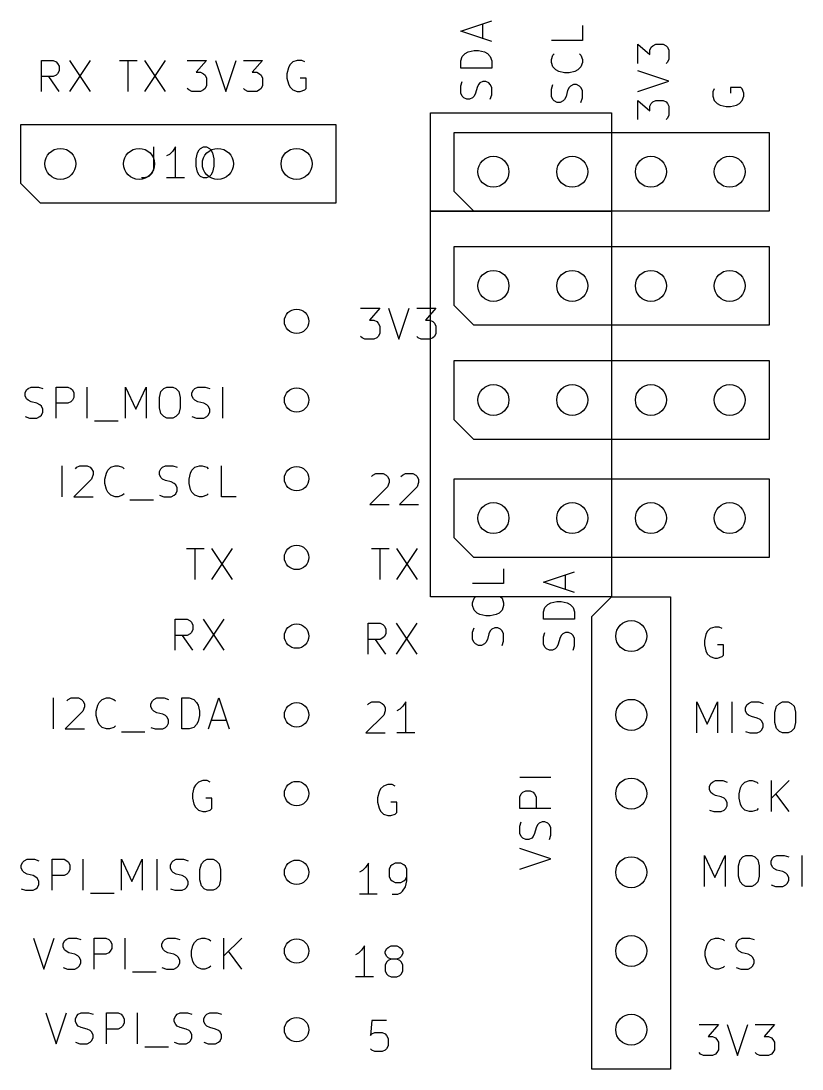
# Model space of a CAD drawing. Extents: x 1.8 to 54.4, y -60.4 to -0.5.
# Drawn here: x 29.21 to 54.4, y -34.29 to -0.47 of the extents above; entities that cross this region are included whole.
import ezdxf

# ---------------------------------------------------------------- set-up
doc = ezdxf.new("R2010")
doc.units = 0
doc.layers.add('BLACK', color=7, linetype='CONTINUOUS')
doc.layers.add('GRAY3', color=9, linetype='CONTINUOUS')

msp = doc.modelspace()

# ---------------------------------------------------------------- linework, layer by layer
at = {"layer": 'BLACK'}
for centre, radius in [((30.48, -5.08), 0.5), ((33.02, -5.08), 0.5), ((35.56, -5.08), 0.5), ((38.1, -5.08), 0.5), ((44.45, -5.334), 0.5), ((46.99, -5.334), 0.5), ((49.53, -5.334), 0.5), ((52.07, -5.334), 0.5), ((44.45, -9.017), 0.5), ((46.99, -9.017), 0.5), ((49.53, -9.017), 0.5), ((52.07, -9.017), 0.5), ((38.1, -10.16), 0.3937), ((38.1, -12.7), 0.3937), ((44.45, -12.7), 0.5), ((46.99, -12.7), 0.5), ((49.53, -12.7), 0.5), ((52.07, -12.7), 0.5), ((38.1, -15.24), 0.3937), ((44.45, -16.51), 0.5), ((46.99, -16.51), 0.5), ((49.53, -16.51), 0.5), ((52.07, -16.51), 0.5), ((38.1, -17.78), 0.3937), ((38.1, -20.32), 0.3937), ((48.895, -20.32), 0.5), ((38.1, -22.86), 0.3937), ((48.895, -22.86), 0.5), ((38.1, -25.4), 0.3937), ((48.895, -25.4), 0.5), ((38.1, -27.94), 0.3937), ((48.895, -27.94), 0.5), ((38.1, -30.48), 0.3937), ((48.895, -30.48), 0.5), ((38.1, -33.02), 0.3937), ((48.895, -33.02), 0.5)]:
    msp.add_circle(centre, radius, dxfattribs=at)
at = {"layer": 'GRAY3', "linetype": 'CONTINUOUS'}
for p, q in [((43.396819, -0.801809), (44.396819, -0.468476)), ((44.111104, -1.039904), (44.111104, -0.563714)), ((47.317819, -0.619285), (47.317819, -1.095475)), ((44.396819, -1.135142), (43.396819, -0.801809)), ((47.317819, -1.095475), (46.317819, -1.095475)), ((49.111819, -1.84157), (49.111819, -1.222523)), ((49.111819, -1.222523), (49.492771, -1.555856)), ((49.492771, -1.412999), (49.54039, -1.317761)), ((49.54039, -1.317761), (49.588009, -1.270142)), ((49.588009, -1.270142), (49.683247, -1.222523)), ((49.683247, -1.222523), (49.921342, -1.222523)), ((49.921342, -1.222523), (50.01658, -1.270142)), ((50.01658, -1.270142), (50.0642, -1.317761)), ((50.0642, -1.317761), (50.111819, -1.412999)), ((43.396819, -1.75419), (43.444438, -1.611333)), ((43.444438, -1.611333), (43.539676, -1.516095)), ((43.539676, -1.516095), (43.634914, -1.468476)), ((43.634914, -1.468476), (43.82539, -1.420857)), ((43.82539, -1.420857), (43.968247, -1.420857)), ((43.968247, -1.420857), (44.158723, -1.468476)), ((44.158723, -1.468476), (44.253961, -1.516095)), ((44.253961, -1.516095), (44.3492, -1.611333)), ((44.3492, -1.611333), (44.396819, -1.75419)), ((46.317819, -1.714523), (46.365438, -1.571666)), ((46.365438, -1.571666), (46.413057, -1.524047)), ((47.22258, -1.524047), (47.2702, -1.571666)), ((47.2702, -1.571666), (47.317819, -1.714523)), ((49.492771, -1.555856), (49.492771, -1.412999)), ((50.111819, -1.412999), (50.111819, -1.698713)), ((29.868905, -2.740819), (29.868905, -1.740819)), ((29.868905, -1.740819), (30.249857, -1.740819)), ((30.249857, -1.740819), (30.345095, -1.788438)), ((30.345095, -1.788438), (30.392714, -1.836057)), ((30.392714, -1.836057), (30.440333, -1.931295)), ((30.440333, -1.931295), (30.440333, -2.074152)), ((30.773667, -1.740819), (31.440333, -2.740819)), ((31.440333, -1.740819), (30.773667, -2.740819)), ((32.385095, -1.740819), (32.956523, -1.740819)), ((32.670809, -2.740819), (32.670809, -1.740819)), ((33.194619, -1.740819), (33.861285, -2.740819)), ((33.861285, -1.740819), (33.194619, -2.740819)), ((34.575905, -1.740819), (35.194952, -1.740819)), ((35.194952, -1.740819), (34.861619, -2.121771)), ((35.480667, -1.740819), (35.814, -2.740819)), ((35.814, -2.740819), (36.147333, -1.740819)), ((36.385429, -1.740819), (37.004476, -1.740819)), ((37.004476, -1.740819), (36.671143, -2.121771)), ((37.838095, -1.978914), (37.790476, -2.16939)), ((37.885714, -1.883676), (37.838095, -1.978914)), ((37.980952, -1.788438), (37.885714, -1.883676)), ((38.123809, -1.740819), (37.980952, -1.788438)), ((38.266666, -1.740819), (38.123809, -1.740819)), ((38.361904, -1.788438), (38.266666, -1.740819)), ((43.396819, -1.992285), (43.396819, -1.75419)), ((44.396819, -1.992285), (43.396819, -1.992285)), ((44.396819, -1.75419), (44.396819, -1.992285)), ((46.317819, -1.809761), (46.317819, -1.714523)), ((46.365438, -1.952618), (46.317819, -1.809761)), ((46.460676, -2.047856), (46.365438, -1.952618)), ((47.2702, -1.952618), (47.174961, -2.047856)), ((47.317819, -1.809761), (47.2702, -1.952618)), ((47.317819, -1.714523), (47.317819, -1.809761)), ((50.0642, -1.793951), (50.01658, -1.84157)), ((50.111819, -1.698713), (50.0642, -1.793951)), ((30.249857, -2.264628), (29.868905, -2.264628)), ((30.440333, -2.740819), (30.107, -2.264628)), ((30.345095, -2.217009), (30.249857, -2.264628)), ((30.392714, -2.16939), (30.345095, -2.217009)), ((30.440333, -2.074152), (30.392714, -2.16939)), ((34.861619, -2.121771), (35.004476, -2.121771)), ((35.004476, -2.121771), (35.099714, -2.16939)), ((35.099714, -2.16939), (35.147333, -2.217009)), ((35.147333, -2.217009), (35.194952, -2.312247)), ((35.194952, -2.312247), (35.194952, -2.550342)), ((36.671143, -2.121771), (36.814, -2.121771)), ((36.814, -2.121771), (36.909238, -2.16939)), ((36.909238, -2.16939), (36.956857, -2.217009)), ((36.956857, -2.217009), (37.004476, -2.312247)), ((37.004476, -2.312247), (37.004476, -2.550342)), ((37.790476, -2.16939), (37.790476, -2.312247)), ((37.790476, -2.312247), (37.838095, -2.502723)), ((38.409523, -2.312247), (38.219047, -2.312247)), ((38.409523, -2.64558), (38.409523, -2.312247)), ((46.555914, -2.095475), (46.460676, -2.047856)), ((46.74639, -2.143094), (46.555914, -2.095475)), ((46.889247, -2.143094), (46.74639, -2.143094)), ((47.079723, -2.095475), (46.889247, -2.143094)), ((47.174961, -2.047856), (47.079723, -2.095475)), ((50.111819, -2.412999), (49.111819, -2.079666)), ((34.623524, -2.6932), (34.575905, -2.64558)), ((34.718762, -2.740819), (34.623524, -2.6932)), ((35.099714, -2.6932), (35.004476, -2.740819)), ((35.147333, -2.64558), (35.099714, -2.6932)), ((35.194952, -2.550342), (35.147333, -2.64558)), ((36.433048, -2.6932), (36.385429, -2.64558)), ((36.528286, -2.740819), (36.433048, -2.6932)), ((36.909238, -2.6932), (36.814, -2.740819)), ((36.956857, -2.64558), (36.909238, -2.6932)), ((37.004476, -2.550342), (36.956857, -2.64558)), ((37.838095, -2.502723), (37.885714, -2.597961)), ((37.885714, -2.597961), (37.980952, -2.6932)), ((37.980952, -2.6932), (38.123809, -2.740819)), ((38.219047, -2.740819), (38.361904, -2.6932)), ((38.361904, -2.6932), (38.409523, -2.64558)), ((43.396819, -2.563714), (43.444438, -2.420857)), ((43.396819, -2.801809), (43.396819, -2.563714)), ((43.920628, -2.611333), (43.873009, -2.801809)), ((43.968247, -2.516095), (43.920628, -2.611333)), ((44.015866, -2.468476), (43.968247, -2.516095)), ((44.111104, -2.420857), (44.015866, -2.468476)), ((44.206342, -2.420857), (44.111104, -2.420857)), ((44.30158, -2.468476), (44.206342, -2.420857)), ((44.3492, -2.516095), (44.30158, -2.468476)), ((44.396819, -2.611333), (44.3492, -2.516095)), ((44.396819, -2.849428), (44.396819, -2.611333)), ((46.317819, -2.666904), (46.365438, -2.524047)), ((46.317819, -2.904999), (46.317819, -2.666904)), ((46.889247, -2.619285), (46.841628, -2.714523)), ((46.936866, -2.571666), (46.889247, -2.619285)), ((47.032104, -2.524047), (46.936866, -2.571666)), ((47.127342, -2.524047), (47.032104, -2.524047)), ((47.22258, -2.571666), (47.127342, -2.524047)), ((47.2702, -2.619285), (47.22258, -2.571666)), ((47.317819, -2.714523), (47.2702, -2.619285)), ((49.111819, -2.746332), (50.111819, -2.412999)), ((51.572438, -2.659095), (51.524819, -2.754333)), ((52.42958, -2.611476), (52.096247, -2.611476)), ((52.096247, -2.611476), (52.096247, -2.801952)), ((52.4772, -2.659095), (52.42958, -2.611476)), ((52.524819, -2.801952), (52.4772, -2.659095)), ((35.004476, -2.740819), (34.718762, -2.740819)), ((36.814, -2.740819), (36.528286, -2.740819)), ((38.123809, -2.740819), (38.219047, -2.740819)), ((43.444438, -2.897047), (43.396819, -2.801809)), ((43.492057, -2.944666), (43.444438, -2.897047)), ((43.587295, -2.992285), (43.492057, -2.944666)), ((43.682533, -2.992285), (43.587295, -2.992285)), ((43.777771, -2.944666), (43.682533, -2.992285)), ((43.82539, -2.897047), (43.777771, -2.944666)), ((43.873009, -2.801809), (43.82539, -2.897047)), ((44.3492, -2.992285), (44.396819, -2.849428)), ((46.365438, -3.000237), (46.317819, -2.904999)), ((46.413057, -3.047856), (46.365438, -3.000237)), ((46.74639, -3.000237), (46.698771, -3.047856)), ((46.794009, -2.904999), (46.74639, -3.000237)), ((46.841628, -2.714523), (46.794009, -2.904999)), ((47.2702, -3.095475), (47.317819, -2.952618)), ((47.317819, -2.952618), (47.317819, -2.714523)), ((49.111819, -3.651094), (49.111819, -3.032047)), ((49.111819, -3.032047), (49.492771, -3.36538)), ((49.588009, -3.079666), (49.683247, -3.032047)), ((49.683247, -3.032047), (49.921342, -3.032047)), ((49.921342, -3.032047), (50.01658, -3.079666)), ((51.524819, -2.754333), (51.524819, -2.89719)), ((51.524819, -2.89719), (51.572438, -3.040047)), ((51.572438, -3.040047), (51.667676, -3.135285)), ((52.381961, -3.135285), (52.4772, -3.040047)), ((52.4772, -3.040047), (52.524819, -2.89719)), ((52.524819, -2.89719), (52.524819, -2.801952)), ((46.508295, -3.095475), (46.413057, -3.047856)), ((46.603533, -3.095475), (46.508295, -3.095475)), ((46.698771, -3.047856), (46.603533, -3.095475)), ((49.492771, -3.222523), (49.54039, -3.127285)), ((49.492771, -3.36538), (49.492771, -3.222523)), ((49.54039, -3.127285), (49.588009, -3.079666)), ((50.01658, -3.079666), (50.0642, -3.127285)), ((50.0642, -3.127285), (50.111819, -3.222523)), ((50.111819, -3.222523), (50.111819, -3.508237)), ((51.667676, -3.135285), (51.762914, -3.182904)), ((51.762914, -3.182904), (51.95339, -3.230523)), ((51.95339, -3.230523), (52.096247, -3.230523)), ((52.096247, -3.230523), (52.286723, -3.182904)), ((52.286723, -3.182904), (52.381961, -3.135285)), ((42.418, -3.429), (48.26, -3.429)), ((42.418, -6.604), (42.418, -3.429)), ((48.26, -3.429), (48.26, -6.604)), ((50.0642, -3.603475), (50.01658, -3.651094)), ((50.111819, -3.508237), (50.0642, -3.603475)), ((29.21, -3.81), (39.37, -3.81)), ((29.21, -5.715), (29.21, -3.81)), ((39.37, -3.81), (39.37, -6.35)), ((43.18, -4.064), (53.34, -4.064)), ((43.18, -5.969), (43.18, -4.064)), ((53.34, -4.064), (53.34, -6.604)), ((33.480476, -4.534819), (33.480476, -5.249104)), ((34.099524, -4.677676), (34.004286, -4.772914)), ((34.194762, -4.534819), (34.099524, -4.677676)), ((34.194762, -5.534819), (34.194762, -4.534819)), ((34.861429, -4.915771), (34.909048, -4.725295)), ((34.909048, -4.725295), (34.956667, -4.630057)), ((34.956667, -4.630057), (35.004286, -4.582438)), ((35.004286, -4.582438), (35.099524, -4.534819)), ((35.099524, -4.534819), (35.194762, -4.534819)), ((35.194762, -4.534819), (35.29, -4.582438)), ((35.29, -4.582438), (35.337619, -4.630057)), ((35.337619, -4.630057), (35.385238, -4.725295)), ((35.385238, -4.725295), (35.432857, -4.915771)), ((34.004286, -4.772914), (33.909048, -4.820533)), ((34.861429, -5.153866), (34.861429, -4.915771)), ((35.432857, -4.915771), (35.432857, -5.153866)), ((33.432857, -5.391961), (33.337619, -5.4872)), ((33.480476, -5.249104), (33.432857, -5.391961)), ((34.909048, -5.344342), (34.861429, -5.153866)), ((34.956667, -5.43958), (34.909048, -5.344342)), ((35.385238, -5.344342), (35.337619, -5.43958)), ((35.432857, -5.153866), (35.385238, -5.344342)), ((29.845, -6.35), (29.21, -5.715)), ((33.194762, -5.534819), (33.099524, -5.534819)), ((33.337619, -5.4872), (33.194762, -5.534819)), ((34.480476, -5.534819), (33.909048, -5.534819)), ((35.004286, -5.4872), (34.956667, -5.43958)), ((35.099524, -5.534819), (35.004286, -5.4872)), ((35.194762, -5.534819), (35.099524, -5.534819)), ((35.29, -5.4872), (35.194762, -5.534819)), ((35.337619, -5.43958), (35.29, -5.4872)), ((43.815, -6.604), (43.18, -5.969)), ((39.37, -6.35), (29.845, -6.35)), ((42.418, -6.604), (48.26, -6.604)), ((42.418, -19.05), (42.418, -6.604)), ((48.26, -6.604), (42.418, -6.604)), ((53.34, -6.604), (43.815, -6.604)), ((48.26, -6.604), (48.26, -19.05)), ((43.18, -7.747), (53.34, -7.747)), ((43.18, -9.652), (43.18, -7.747)), ((53.34, -7.747), (53.34, -10.287)), ((40.163905, -9.741819), (40.782952, -9.741819)), ((40.782952, -9.741819), (40.449619, -10.122771)), ((41.068667, -9.741819), (41.402, -10.741819)), ((41.402, -10.741819), (41.735333, -9.741819)), ((41.973429, -9.741819), (42.592476, -9.741819)), ((42.592476, -9.741819), (42.259143, -10.122771)), ((43.815, -10.287), (43.18, -9.652)), ((40.449619, -10.122771), (40.592476, -10.122771)), ((40.592476, -10.122771), (40.687714, -10.17039)), ((42.259143, -10.122771), (42.402, -10.122771)), ((42.402, -10.122771), (42.497238, -10.17039)), ((40.687714, -10.17039), (40.735333, -10.218009)), ((40.735333, -10.218009), (40.782952, -10.313247)), ((40.782952, -10.313247), (40.782952, -10.551342)), ((42.497238, -10.17039), (42.544857, -10.218009)), ((42.544857, -10.218009), (42.592476, -10.313247)), ((42.592476, -10.313247), (42.592476, -10.551342)), ((53.34, -10.287), (43.815, -10.287)), ((40.211524, -10.6942), (40.163905, -10.64658)), ((40.306762, -10.741819), (40.211524, -10.6942)), ((40.592476, -10.741819), (40.306762, -10.741819)), ((40.687714, -10.6942), (40.592476, -10.741819)), ((40.735333, -10.64658), (40.687714, -10.6942)), ((40.782952, -10.551342), (40.735333, -10.64658)), ((42.021048, -10.6942), (41.973429, -10.64658)), ((42.116286, -10.741819), (42.021048, -10.6942)), ((42.402, -10.741819), (42.116286, -10.741819)), ((42.497238, -10.6942), (42.402, -10.741819)), ((42.544857, -10.64658), (42.497238, -10.6942)), ((42.592476, -10.551342), (42.544857, -10.64658)), ((43.18, -11.43), (53.34, -11.43)), ((43.18, -13.335), (43.18, -11.43)), ((53.34, -11.43), (53.34, -13.97)), ((29.345286, -12.472295), (29.392905, -12.377057)), ((29.345286, -12.567533), (29.345286, -12.472295)), ((29.392905, -12.377057), (29.440524, -12.329438)), ((29.440524, -12.329438), (29.535762, -12.281819)), ((29.535762, -12.281819), (29.773857, -12.281819)), ((29.773857, -12.281819), (29.916714, -12.329438)), ((30.345286, -13.281819), (30.345286, -12.281819)), ((30.345286, -12.281819), (30.726238, -12.281819)), ((30.726238, -12.281819), (30.821476, -12.329438)), ((30.821476, -12.329438), (30.869095, -12.377057)), ((30.869095, -12.377057), (30.916714, -12.472295)), ((30.916714, -12.472295), (30.916714, -12.615152)), ((31.345286, -13.281819), (31.345286, -12.281819)), ((32.583381, -13.281819), (32.583381, -12.281819)), ((32.583381, -12.281819), (32.916714, -12.996104)), ((32.916714, -12.996104), (33.250047, -12.281819)), ((33.250047, -12.281819), (33.250047, -13.281819)), ((33.678619, -12.615152), (33.726238, -12.424676)), ((33.726238, -12.424676), (33.821476, -12.329438)), ((33.821476, -12.329438), (33.916714, -12.281819)), ((33.916714, -12.281819), (34.10719, -12.281819)), ((34.10719, -12.281819), (34.202428, -12.329438)), ((34.202428, -12.329438), (34.297666, -12.424676)), ((34.297666, -12.424676), (34.345285, -12.615152)), ((34.726238, -12.472295), (34.773857, -12.377057)), ((34.726238, -12.567533), (34.726238, -12.472295)), ((34.773857, -12.377057), (34.821476, -12.329438)), ((34.821476, -12.329438), (34.916714, -12.281819)), ((34.916714, -12.281819), (35.154809, -12.281819)), ((35.154809, -12.281819), (35.297666, -12.329438)), ((35.726238, -13.281819), (35.726238, -12.281819)), ((29.392905, -12.662771), (29.345286, -12.567533)), ((29.440524, -12.71039), (29.392905, -12.662771)), ((29.535762, -12.758009), (29.440524, -12.71039)), ((29.726238, -12.805628), (29.535762, -12.758009)), ((29.821476, -12.853247), (29.726238, -12.805628)), ((30.726238, -12.805628), (30.345286, -12.805628)), ((30.821476, -12.758009), (30.726238, -12.805628)), ((30.869095, -12.71039), (30.821476, -12.758009)), ((30.916714, -12.615152), (30.869095, -12.71039)), ((33.678619, -12.948485), (33.678619, -12.615152)), ((34.345285, -12.615152), (34.345285, -12.948485)), ((34.773857, -12.662771), (34.726238, -12.567533)), ((34.821476, -12.71039), (34.773857, -12.662771)), ((34.916714, -12.758009), (34.821476, -12.71039)), ((35.10719, -12.805628), (34.916714, -12.758009)), ((35.202428, -12.853247), (35.10719, -12.805628)), ((29.869095, -12.900866), (29.821476, -12.853247)), ((29.821476, -13.2342), (29.869095, -13.18658)), ((29.916714, -12.996104), (29.869095, -12.900866)), ((29.869095, -13.18658), (29.916714, -13.091342)), ((29.916714, -13.091342), (29.916714, -12.996104)), ((33.726238, -13.138961), (33.678619, -12.948485)), ((33.821476, -13.2342), (33.726238, -13.138961)), ((34.297666, -13.138961), (34.202428, -13.2342)), ((34.345285, -12.948485), (34.297666, -13.138961)), ((35.250047, -12.900866), (35.202428, -12.853247)), ((35.202428, -13.2342), (35.250047, -13.18658)), ((35.297666, -12.996104), (35.250047, -12.900866)), ((35.250047, -13.18658), (35.297666, -13.091342)), ((35.297666, -13.091342), (35.297666, -12.996104)), ((29.345286, -13.2342), (29.488143, -13.281819)), ((29.488143, -13.281819), (29.726238, -13.281819)), ((29.726238, -13.281819), (29.821476, -13.2342)), ((31.583381, -13.377057), (32.345285, -13.377057)), ((33.916714, -13.281819), (33.821476, -13.2342)), ((34.10719, -13.281819), (33.916714, -13.281819)), ((34.202428, -13.2342), (34.10719, -13.281819)), ((34.726238, -13.2342), (34.869095, -13.281819)), ((34.869095, -13.281819), (35.10719, -13.281819)), ((35.10719, -13.281819), (35.202428, -13.2342)), ((43.815, -13.97), (43.18, -13.335)), ((53.34, -13.97), (43.815, -13.97)), ((30.535905, -15.821819), (30.535905, -14.821819)), ((30.964476, -14.917057), (31.012095, -14.869438)), ((31.012095, -14.869438), (31.107333, -14.821819)), ((31.107333, -14.821819), (31.345428, -14.821819)), ((31.345428, -14.821819), (31.440666, -14.869438)), ((31.440666, -14.869438), (31.488285, -14.917057)), ((32.012095, -14.964676), (32.107333, -14.869438)), ((32.107333, -14.869438), (32.25019, -14.821819)), ((32.25019, -14.821819), (32.345428, -14.821819)), ((32.345428, -14.821819), (32.488285, -14.869438)), ((32.488285, -14.869438), (32.535904, -14.917057)), ((33.726381, -14.917057), (33.774, -14.869438)), ((33.774, -14.869438), (33.869238, -14.821819)), ((33.869238, -14.821819), (34.107333, -14.821819)), ((34.107333, -14.821819), (34.25019, -14.869438)), ((34.726381, -14.964676), (34.821619, -14.869438)), ((34.821619, -14.869438), (34.964476, -14.821819)), ((34.964476, -14.821819), (35.059714, -14.821819)), ((35.059714, -14.821819), (35.202571, -14.869438)), ((35.202571, -14.869438), (35.25019, -14.917057)), ((35.678762, -15.821819), (35.678762, -14.821819)), ((31.488285, -14.917057), (31.535904, -15.012295)), ((31.535904, -15.107533), (31.488285, -15.25039)), ((31.535904, -15.012295), (31.535904, -15.107533)), ((31.916857, -15.25039), (31.964476, -15.059914)), ((31.964476, -15.059914), (32.012095, -14.964676)), ((33.678762, -15.012295), (33.726381, -14.917057)), ((33.678762, -15.107533), (33.678762, -15.012295)), ((33.726381, -15.202771), (33.678762, -15.107533)), ((33.774, -15.25039), (33.726381, -15.202771)), ((34.631143, -15.25039), (34.678762, -15.059914)), ((34.678762, -15.059914), (34.726381, -14.964676)), ((40.513095, -15.171057), (40.560714, -15.123438)), ((40.560714, -15.123438), (40.655952, -15.075819)), ((40.655952, -15.075819), (40.894047, -15.075819)), ((40.894047, -15.075819), (40.989285, -15.123438)), ((40.989285, -15.123438), (41.036904, -15.171057)), ((41.036904, -15.171057), (41.084523, -15.266295)), ((41.465476, -15.171057), (41.513095, -15.123438)), ((41.513095, -15.123438), (41.608333, -15.075819)), ((41.608333, -15.075819), (41.846428, -15.075819)), ((41.846428, -15.075819), (41.941666, -15.123438)), ((41.941666, -15.123438), (41.989285, -15.171057)), ((41.989285, -15.171057), (42.036904, -15.266295)), ((31.488285, -15.25039), (30.916857, -15.821819)), ((31.916857, -15.393247), (31.916857, -15.25039)), ((31.964476, -15.583723), (31.916857, -15.393247)), ((33.869238, -15.298009), (33.774, -15.25039)), ((34.059714, -15.345628), (33.869238, -15.298009)), ((34.154952, -15.393247), (34.059714, -15.345628)), ((34.202571, -15.440866), (34.154952, -15.393247)), ((34.25019, -15.536104), (34.202571, -15.440866)), ((34.25019, -15.631342), (34.25019, -15.536104)), ((34.631143, -15.393247), (34.631143, -15.25039)), ((34.678762, -15.583723), (34.631143, -15.393247)), ((41.036904, -15.50439), (40.465476, -16.075819)), ((41.084523, -15.361533), (41.036904, -15.50439)), ((41.084523, -15.266295), (41.084523, -15.361533)), ((41.989285, -15.50439), (41.417857, -16.075819)), ((42.036904, -15.361533), (41.989285, -15.50439)), ((42.036904, -15.266295), (42.036904, -15.361533)), ((43.18, -15.24), (53.34, -15.24)), ((43.18, -17.145), (43.18, -15.24)), ((53.34, -15.24), (53.34, -17.78)), ((30.916857, -15.821819), (31.535904, -15.821819)), ((32.012095, -15.678961), (31.964476, -15.583723)), ((32.107333, -15.7742), (32.012095, -15.678961)), ((32.25019, -15.821819), (32.107333, -15.7742)), ((32.345428, -15.821819), (32.25019, -15.821819)), ((32.488285, -15.7742), (32.345428, -15.821819)), ((32.535904, -15.72658), (32.488285, -15.7742)), ((33.678762, -15.7742), (33.821619, -15.821819)), ((33.821619, -15.821819), (34.059714, -15.821819)), ((34.059714, -15.821819), (34.154952, -15.7742)), ((34.154952, -15.7742), (34.202571, -15.72658)), ((34.202571, -15.72658), (34.25019, -15.631342)), ((34.726381, -15.678961), (34.678762, -15.583723)), ((34.821619, -15.7742), (34.726381, -15.678961)), ((34.964476, -15.821819), (34.821619, -15.7742)), ((35.059714, -15.821819), (34.964476, -15.821819)), ((35.202571, -15.7742), (35.059714, -15.821819)), ((35.25019, -15.72658), (35.202571, -15.7742)), ((36.154952, -15.821819), (35.678762, -15.821819)), ((32.726381, -15.917057), (33.488285, -15.917057)), ((40.465476, -16.075819), (41.084523, -16.075819)), ((41.417857, -16.075819), (42.036904, -16.075819)), ((43.815, -17.78), (43.18, -17.145)), ((34.544095, -17.488819), (35.115523, -17.488819)), ((34.829809, -18.488819), (34.829809, -17.488819)), ((35.353619, -17.488819), (36.020285, -18.488819)), ((36.020285, -17.488819), (35.353619, -18.488819)), ((40.513095, -17.488819), (41.084523, -17.488819)), ((40.798809, -18.488819), (40.798809, -17.488819)), ((41.322619, -17.488819), (41.989285, -18.488819)), ((41.989285, -17.488819), (41.322619, -18.488819)), ((53.34, -17.78), (43.815, -17.78)), ((44.777819, -18.145285), (44.777819, -18.621475)), ((46.063819, -18.581809), (47.063819, -18.248476)), ((47.063819, -18.915142), (46.063819, -18.581809)), ((46.778104, -18.819904), (46.778104, -18.343714)), ((44.777819, -18.621475), (43.777819, -18.621475)), ((48.26, -19.05), (42.418, -19.05)), ((43.777819, -19.240523), (43.825438, -19.097666)), ((43.777819, -19.335761), (43.777819, -19.240523)), ((43.825438, -19.097666), (43.873057, -19.050047)), ((44.68258, -19.050047), (44.7302, -19.097666)), ((44.7302, -19.097666), (44.777819, -19.240523)), ((44.777819, -19.240523), (44.777819, -19.335761)), ((46.206676, -19.296095), (46.301914, -19.248476)), ((46.301914, -19.248476), (46.49239, -19.200857)), ((46.49239, -19.200857), (46.635247, -19.200857)), ((46.635247, -19.200857), (46.825723, -19.248476)), ((46.825723, -19.248476), (46.920961, -19.296095)), ((47.625, -19.685), (48.26, -19.05)), ((48.26, -19.05), (50.165, -19.05)), ((50.165, -19.05), (50.165, -34.29)), ((43.825438, -19.478618), (43.777819, -19.335761)), ((43.920676, -19.573856), (43.825438, -19.478618)), ((44.015914, -19.621475), (43.920676, -19.573856)), ((44.634961, -19.573856), (44.539723, -19.621475)), ((44.7302, -19.478618), (44.634961, -19.573856)), ((44.777819, -19.335761), (44.7302, -19.478618)), ((46.063819, -19.53419), (46.111438, -19.391333)), ((46.063819, -19.772285), (46.063819, -19.53419)), ((46.111438, -19.391333), (46.206676, -19.296095)), ((46.920961, -19.296095), (47.0162, -19.391333)), ((47.0162, -19.391333), (47.063819, -19.53419)), ((47.063819, -19.53419), (47.063819, -19.772285)), ((34.186905, -20.774819), (34.186905, -19.774819)), ((34.186905, -19.774819), (34.567857, -19.774819)), ((34.567857, -19.774819), (34.663095, -19.822438)), ((34.663095, -19.822438), (34.710714, -19.870057)), ((34.710714, -19.870057), (34.758333, -19.965295)), ((35.091667, -19.774819), (35.758333, -20.774819)), ((35.758333, -19.774819), (35.091667, -20.774819)), ((40.409905, -20.901819), (40.409905, -19.901819)), ((40.409905, -19.901819), (40.790857, -19.901819)), ((40.790857, -19.901819), (40.886095, -19.949438)), ((40.886095, -19.949438), (40.933714, -19.997057)), ((41.314667, -19.901819), (41.981333, -20.901819)), ((41.981333, -19.901819), (41.314667, -20.901819)), ((44.20639, -19.669094), (44.015914, -19.621475)), ((44.349247, -19.669094), (44.20639, -19.669094)), ((44.539723, -19.621475), (44.349247, -19.669094)), ((47.063819, -19.772285), (46.063819, -19.772285)), ((47.625, -34.29), (47.625, -19.685)), ((34.663095, -20.251009), (34.567857, -20.298628)), ((34.710714, -20.20339), (34.663095, -20.251009)), ((34.758333, -20.108152), (34.710714, -20.20339)), ((34.758333, -19.965295), (34.758333, -20.108152)), ((40.933714, -19.997057), (40.981333, -20.092295)), ((40.981333, -20.235152), (40.933714, -20.33039)), ((40.981333, -20.092295), (40.981333, -20.235152)), ((43.777819, -20.192904), (43.825438, -20.050047)), ((43.777819, -20.430999), (43.777819, -20.192904)), ((44.301628, -20.240523), (44.254009, -20.430999)), ((44.349247, -20.145285), (44.301628, -20.240523)), ((44.396866, -20.097666), (44.349247, -20.145285)), ((44.492104, -20.050047), (44.396866, -20.097666)), ((44.587342, -20.050047), (44.492104, -20.050047)), ((44.68258, -20.097666), (44.587342, -20.050047)), ((44.7302, -20.145285), (44.68258, -20.097666)), ((44.777819, -20.240523), (44.7302, -20.145285)), ((44.777819, -20.478618), (44.777819, -20.240523)), ((46.063819, -20.343714), (46.111438, -20.200857)), ((46.682866, -20.248476), (46.635247, -20.296095)), ((46.778104, -20.200857), (46.682866, -20.248476)), ((46.873342, -20.200857), (46.778104, -20.200857)), ((46.96858, -20.248476), (46.873342, -20.200857)), ((47.0162, -20.296095), (46.96858, -20.248476)), ((51.300095, -20.266914), (51.252476, -20.45739)), ((51.347714, -20.171676), (51.300095, -20.266914)), ((51.442952, -20.076438), (51.347714, -20.171676)), ((51.585809, -20.028819), (51.442952, -20.076438)), ((51.728666, -20.028819), (51.585809, -20.028819)), ((51.823904, -20.076438), (51.728666, -20.028819)), ((34.567857, -20.298628), (34.186905, -20.298628)), ((34.758333, -20.774819), (34.425, -20.298628)), ((40.790857, -20.425628), (40.409905, -20.425628)), ((40.981333, -20.901819), (40.648, -20.425628)), ((40.886095, -20.378009), (40.790857, -20.425628)), ((40.933714, -20.33039), (40.886095, -20.378009)), ((43.825438, -20.526237), (43.777819, -20.430999)), ((43.873057, -20.573856), (43.825438, -20.526237)), ((43.968295, -20.621475), (43.873057, -20.573856)), ((44.063533, -20.621475), (43.968295, -20.621475)), ((44.158771, -20.573856), (44.063533, -20.621475)), ((44.20639, -20.526237), (44.158771, -20.573856)), ((44.254009, -20.430999), (44.20639, -20.526237)), ((44.7302, -20.621475), (44.777819, -20.478618)), ((46.063819, -20.581809), (46.063819, -20.343714)), ((46.111438, -20.677047), (46.063819, -20.581809)), ((46.540009, -20.581809), (46.49239, -20.677047)), ((46.587628, -20.391333), (46.540009, -20.581809)), ((46.635247, -20.296095), (46.587628, -20.391333)), ((47.063819, -20.391333), (47.0162, -20.296095)), ((47.0162, -20.772285), (47.063819, -20.629428)), ((47.063819, -20.629428), (47.063819, -20.391333)), ((51.252476, -20.45739), (51.252476, -20.600247)), ((51.252476, -20.600247), (51.300095, -20.790723)), ((51.871523, -20.600247), (51.681047, -20.600247)), ((51.871523, -20.93358), (51.871523, -20.600247)), ((46.159057, -20.724666), (46.111438, -20.677047)), ((46.254295, -20.772285), (46.159057, -20.724666)), ((46.349533, -20.772285), (46.254295, -20.772285)), ((46.444771, -20.724666), (46.349533, -20.772285)), ((46.49239, -20.677047), (46.444771, -20.724666)), ((51.300095, -20.790723), (51.347714, -20.885961)), ((51.347714, -20.885961), (51.442952, -20.9812)), ((51.823904, -20.9812), (51.871523, -20.93358)), ((51.442952, -20.9812), (51.585809, -21.028819)), ((51.585809, -21.028819), (51.681047, -21.028819)), ((51.681047, -21.028819), (51.823904, -20.9812)), ((30.258095, -23.314819), (30.258095, -22.314819)), ((30.734285, -22.362438), (30.829523, -22.314819)), ((30.829523, -22.314819), (31.067618, -22.314819)), ((31.067618, -22.314819), (31.162856, -22.362438)), ((31.829523, -22.362438), (31.97238, -22.314819)), ((31.97238, -22.314819), (32.067618, -22.314819)), ((32.067618, -22.314819), (32.210475, -22.362438)), ((33.49619, -22.362438), (33.591428, -22.314819)), ((33.591428, -22.314819), (33.829523, -22.314819)), ((33.829523, -22.314819), (33.97238, -22.362438)), ((34.400952, -23.314819), (34.400952, -22.314819)), ((34.400952, -22.314819), (34.639047, -22.314819)), ((34.639047, -22.314819), (34.781904, -22.362438)), ((35.258095, -23.314819), (35.591428, -22.314819)), ((35.591428, -22.314819), (35.924761, -23.314819)), ((30.686666, -22.410057), (30.734285, -22.362438)), ((31.162856, -22.362438), (31.210475, -22.410057)), ((31.210475, -22.410057), (31.258094, -22.505295)), ((31.258094, -22.600533), (31.210475, -22.74339)), ((31.258094, -22.505295), (31.258094, -22.600533)), ((31.639047, -22.74339), (31.686666, -22.552914)), ((31.686666, -22.552914), (31.734285, -22.457676)), ((31.734285, -22.457676), (31.829523, -22.362438)), ((32.210475, -22.362438), (32.258094, -22.410057)), ((33.400952, -22.505295), (33.448571, -22.410057)), ((33.400952, -22.600533), (33.400952, -22.505295)), ((33.448571, -22.695771), (33.400952, -22.600533)), ((33.448571, -22.410057), (33.49619, -22.362438)), ((34.781904, -22.362438), (34.877142, -22.457676)), ((34.877142, -22.457676), (34.924761, -22.552914)), ((34.924761, -22.552914), (34.97238, -22.74339)), ((40.386095, -22.537057), (40.433714, -22.489438)), ((40.433714, -22.489438), (40.528952, -22.441819)), ((40.528952, -22.441819), (40.767047, -22.441819)), ((40.767047, -22.441819), (40.862285, -22.489438)), ((40.862285, -22.489438), (40.909904, -22.537057)), ((40.909904, -22.537057), (40.957523, -22.632295)), ((40.957523, -22.632295), (40.957523, -22.727533)), ((41.528952, -22.584676), (41.433714, -22.679914)), ((41.62419, -22.441819), (41.528952, -22.584676)), ((41.62419, -23.441819), (41.62419, -22.441819)), ((51.006572, -23.441819), (51.006572, -22.441819)), ((51.006572, -22.441819), (51.339905, -23.156104)), ((51.339905, -23.156104), (51.673238, -22.441819)), ((51.673238, -22.441819), (51.673238, -23.441819)), ((52.149429, -23.441819), (52.149429, -22.441819)), ((52.578, -22.632295), (52.625619, -22.537057)), ((52.578, -22.727533), (52.578, -22.632295)), ((52.625619, -22.537057), (52.673238, -22.489438)), ((52.673238, -22.489438), (52.768476, -22.441819)), ((52.768476, -22.441819), (53.006571, -22.441819)), ((53.006571, -22.441819), (53.149428, -22.489438)), ((53.530381, -22.775152), (53.578, -22.584676)), ((53.578, -22.584676), (53.673238, -22.489438)), ((53.673238, -22.489438), (53.768476, -22.441819)), ((53.768476, -22.441819), (53.958952, -22.441819)), ((53.958952, -22.441819), (54.05419, -22.489438)), ((54.05419, -22.489438), (54.149428, -22.584676)), ((54.149428, -22.584676), (54.197047, -22.775152)), ((31.210475, -22.74339), (30.639047, -23.314819)), ((31.639047, -22.886247), (31.639047, -22.74339)), ((31.686666, -23.076723), (31.639047, -22.886247)), ((33.49619, -22.74339), (33.448571, -22.695771)), ((33.591428, -22.791009), (33.49619, -22.74339)), ((33.781904, -22.838628), (33.591428, -22.791009)), ((33.877142, -22.886247), (33.781904, -22.838628)), ((33.924761, -22.933866), (33.877142, -22.886247)), ((33.97238, -23.029104), (33.924761, -22.933866)), ((34.97238, -22.886247), (34.924761, -23.076723)), ((34.97238, -22.74339), (34.97238, -22.886247)), ((40.909904, -22.87039), (40.338476, -23.441819)), ((40.957523, -22.727533), (40.909904, -22.87039)), ((41.433714, -22.679914), (41.338476, -22.727533)), ((52.625619, -22.822771), (52.578, -22.727533)), ((52.673238, -22.87039), (52.625619, -22.822771)), ((52.768476, -22.918009), (52.673238, -22.87039)), ((52.958952, -22.965628), (52.768476, -22.918009)), ((53.05419, -23.013247), (52.958952, -22.965628)), ((53.530381, -23.108485), (53.530381, -22.775152)), ((54.197047, -22.775152), (54.197047, -23.108485)), ((30.639047, -23.314819), (31.258094, -23.314819)), ((31.734285, -23.171961), (31.686666, -23.076723)), ((31.829523, -23.2672), (31.734285, -23.171961)), ((31.97238, -23.314819), (31.829523, -23.2672)), ((32.067618, -23.314819), (31.97238, -23.314819)), ((32.210475, -23.2672), (32.067618, -23.314819)), ((32.258094, -23.21958), (32.210475, -23.2672)), ((33.400952, -23.2672), (33.543809, -23.314819)), ((33.543809, -23.314819), (33.781904, -23.314819)), ((33.781904, -23.314819), (33.877142, -23.2672)), ((33.877142, -23.2672), (33.924761, -23.21958)), ((33.924761, -23.21958), (33.97238, -23.124342)), ((33.97238, -23.124342), (33.97238, -23.029104)), ((34.639047, -23.314819), (34.400952, -23.314819)), ((34.781904, -23.2672), (34.639047, -23.314819)), ((34.877142, -23.171961), (34.781904, -23.2672)), ((34.924761, -23.076723), (34.877142, -23.171961)), ((35.353333, -23.029104), (35.829523, -23.029104)), ((53.101809, -23.060866), (53.05419, -23.013247)), ((53.149428, -23.156104), (53.101809, -23.060866)), ((53.101809, -23.34658), (53.149428, -23.251342)), ((53.149428, -23.251342), (53.149428, -23.156104)), ((53.578, -23.298961), (53.530381, -23.108485)), ((53.673238, -23.3942), (53.578, -23.298961)), ((54.149428, -23.298961), (54.05419, -23.3942)), ((54.197047, -23.108485), (54.149428, -23.298961)), ((32.448571, -23.410057), (33.210475, -23.410057)), ((40.338476, -23.441819), (40.957523, -23.441819)), ((41.909904, -23.441819), (41.338476, -23.441819)), ((52.578, -23.3942), (52.720857, -23.441819)), ((52.720857, -23.441819), (52.958952, -23.441819)), ((52.958952, -23.441819), (53.05419, -23.3942)), ((53.05419, -23.3942), (53.101809, -23.34658)), ((53.768476, -23.441819), (53.673238, -23.3942)), ((53.958952, -23.441819), (53.768476, -23.441819)), ((54.05419, -23.3942), (53.958952, -23.441819)), ((35.075809, -24.981819), (34.932952, -25.029438)), ((35.218666, -24.981819), (35.075809, -24.981819)), ((35.313904, -25.029438), (35.218666, -24.981819)), ((46.301819, -24.884237), (45.301819, -24.884237)), ((51.514524, -25.029438), (51.609762, -24.981819)), ((51.609762, -24.981819), (51.847857, -24.981819)), ((51.847857, -24.981819), (51.990714, -25.029438)), ((52.562143, -25.029438), (52.705, -24.981819)), ((52.705, -24.981819), (52.800238, -24.981819)), ((52.800238, -24.981819), (52.943095, -25.029438)), ((53.419286, -25.981819), (53.419286, -24.981819)), ((53.990714, -24.981819), (53.419286, -25.553247)), ((34.790095, -25.219914), (34.742476, -25.41039)), ((34.837714, -25.124676), (34.790095, -25.219914)), ((34.932952, -25.029438), (34.837714, -25.124676)), ((40.759095, -25.346914), (40.711476, -25.53739)), ((40.806714, -25.251676), (40.759095, -25.346914)), ((40.901952, -25.156438), (40.806714, -25.251676)), ((41.044809, -25.108819), (40.901952, -25.156438)), ((41.187666, -25.108819), (41.044809, -25.108819)), ((41.282904, -25.156438), (41.187666, -25.108819)), ((45.349438, -25.408047), (45.397057, -25.360428)), ((45.397057, -25.360428), (45.492295, -25.312809)), ((45.492295, -25.312809), (45.635152, -25.312809)), ((45.635152, -25.312809), (45.73039, -25.360428)), ((45.73039, -25.360428), (45.778009, -25.408047)), ((51.419286, -25.172295), (51.466905, -25.077057)), ((51.419286, -25.267533), (51.419286, -25.172295)), ((51.466905, -25.362771), (51.419286, -25.267533)), ((51.466905, -25.077057), (51.514524, -25.029438)), ((51.514524, -25.41039), (51.466905, -25.362771)), ((52.371667, -25.41039), (52.419286, -25.219914)), ((52.419286, -25.219914), (52.466905, -25.124676)), ((52.466905, -25.124676), (52.562143, -25.029438)), ((52.943095, -25.029438), (52.990714, -25.077057)), ((34.742476, -25.41039), (34.742476, -25.553247)), ((34.742476, -25.553247), (34.790095, -25.743723)), ((35.361523, -25.553247), (35.171047, -25.553247)), ((35.361523, -25.88658), (35.361523, -25.553247)), ((40.711476, -25.53739), (40.711476, -25.680247)), ((40.711476, -25.680247), (40.759095, -25.870723)), ((41.330523, -25.680247), (41.140047, -25.680247)), ((41.330523, -26.01358), (41.330523, -25.680247)), ((45.301819, -25.503285), (45.349438, -25.408047)), ((45.301819, -25.884237), (45.301819, -25.503285)), ((45.778009, -25.408047), (45.825628, -25.503285)), ((45.825628, -25.503285), (45.825628, -25.884237)), ((51.609762, -25.458009), (51.514524, -25.41039)), ((51.800238, -25.505628), (51.609762, -25.458009)), ((51.895476, -25.553247), (51.800238, -25.505628)), ((51.943095, -25.600866), (51.895476, -25.553247)), ((51.990714, -25.696104), (51.943095, -25.600866)), ((51.990714, -25.791342), (51.990714, -25.696104)), ((52.371667, -25.553247), (52.371667, -25.41039)), ((52.419286, -25.743723), (52.371667, -25.553247)), ((53.990714, -25.981819), (53.562143, -25.41039)), ((34.790095, -25.743723), (34.837714, -25.838961)), ((34.837714, -25.838961), (34.932952, -25.9342)), ((34.932952, -25.9342), (35.075809, -25.981819)), ((35.075809, -25.981819), (35.171047, -25.981819)), ((35.171047, -25.981819), (35.313904, -25.9342)), ((35.313904, -25.9342), (35.361523, -25.88658)), ((40.759095, -25.870723), (40.806714, -25.965961)), ((40.806714, -25.965961), (40.901952, -26.0612)), ((41.282904, -26.0612), (41.330523, -26.01358)), ((46.301819, -25.884237), (45.301819, -25.884237)), ((51.419286, -25.9342), (51.562143, -25.981819)), ((51.562143, -25.981819), (51.800238, -25.981819)), ((51.800238, -25.981819), (51.895476, -25.9342)), ((51.895476, -25.9342), (51.943095, -25.88658)), ((51.943095, -25.88658), (51.990714, -25.791342)), ((52.466905, -25.838961), (52.419286, -25.743723)), ((52.562143, -25.9342), (52.466905, -25.838961)), ((52.705, -25.981819), (52.562143, -25.9342)), ((52.800238, -25.981819), (52.705, -25.981819)), ((52.943095, -25.9342), (52.800238, -25.981819)), ((52.990714, -25.88658), (52.943095, -25.9342)), ((40.901952, -26.0612), (41.044809, -26.108819)), ((41.044809, -26.108819), (41.140047, -26.108819)), ((41.140047, -26.108819), (41.282904, -26.0612)), ((45.301819, -26.455666), (45.349438, -26.312809)), ((45.920866, -26.360428), (45.873247, -26.408047)), ((46.016104, -26.312809), (45.920866, -26.360428)), ((46.111342, -26.312809), (46.016104, -26.312809)), ((46.20658, -26.360428), (46.111342, -26.312809)), ((46.2542, -26.408047), (46.20658, -26.360428)), ((45.301819, -26.693761), (45.301819, -26.455666)), ((45.349438, -26.788999), (45.301819, -26.693761)), ((45.778009, -26.693761), (45.73039, -26.788999)), ((45.825628, -26.503285), (45.778009, -26.693761)), ((45.873247, -26.408047), (45.825628, -26.503285)), ((46.301819, -26.503285), (46.2542, -26.408047)), ((46.301819, -26.74138), (46.301819, -26.503285)), ((45.397057, -26.836618), (45.349438, -26.788999)), ((45.492295, -26.884237), (45.397057, -26.836618)), ((45.587533, -26.884237), (45.492295, -26.884237)), ((45.682771, -26.836618), (45.587533, -26.884237)), ((45.73039, -26.788999), (45.682771, -26.836618)), ((46.2542, -26.884237), (46.301819, -26.74138)), ((46.301819, -27.503285), (45.301819, -27.169952)), ((51.260572, -28.394819), (51.260572, -27.394819)), ((51.260572, -27.394819), (51.593905, -28.109104)), ((51.593905, -28.109104), (51.927238, -27.394819)), ((51.927238, -27.394819), (51.927238, -28.394819)), ((52.498667, -27.442438), (52.593905, -27.394819)), ((52.593905, -27.394819), (52.784381, -27.394819)), ((52.784381, -27.394819), (52.879619, -27.442438)), ((53.498667, -27.442438), (53.593905, -27.394819)), ((53.593905, -27.394819), (53.832, -27.394819)), ((53.832, -27.394819), (53.974857, -27.442438)), ((54.403429, -28.394819), (54.403429, -27.394819)), ((29.218286, -27.712295), (29.265905, -27.617057)), ((29.218286, -27.807533), (29.218286, -27.712295)), ((29.265905, -27.617057), (29.313524, -27.569438)), ((29.313524, -27.569438), (29.408762, -27.521819)), ((29.408762, -27.521819), (29.646857, -27.521819)), ((29.646857, -27.521819), (29.789714, -27.569438)), ((30.218286, -28.521819), (30.218286, -27.521819)), ((30.218286, -27.521819), (30.599238, -27.521819)), ((30.599238, -27.521819), (30.694476, -27.569438)), ((30.694476, -27.569438), (30.742095, -27.617057)), ((30.742095, -27.617057), (30.789714, -27.712295)), ((30.789714, -27.712295), (30.789714, -27.855152)), ((31.218286, -28.521819), (31.218286, -27.521819)), ((32.456381, -28.521819), (32.456381, -27.521819)), ((32.456381, -27.521819), (32.789714, -28.236104)), ((32.789714, -28.236104), (33.123047, -27.521819)), ((33.123047, -27.521819), (33.123047, -28.521819)), ((33.599238, -28.521819), (33.599238, -27.521819)), ((34.027809, -27.712295), (34.075428, -27.617057)), ((34.027809, -27.807533), (34.027809, -27.712295)), ((34.075428, -27.617057), (34.123047, -27.569438)), ((34.123047, -27.569438), (34.218285, -27.521819)), ((34.218285, -27.521819), (34.45638, -27.521819)), ((34.45638, -27.521819), (34.599237, -27.569438)), ((34.98019, -27.855152), (35.027809, -27.664676)), ((35.027809, -27.664676), (35.123047, -27.569438)), ((35.123047, -27.569438), (35.218285, -27.521819)), ((35.218285, -27.521819), (35.408761, -27.521819)), ((35.408761, -27.521819), (35.503999, -27.569438)), ((35.503999, -27.569438), (35.599237, -27.664676)), ((35.599237, -27.664676), (35.646856, -27.855152)), ((40.417809, -27.648819), (40.322571, -27.791676)), ((40.417809, -28.648819), (40.417809, -27.648819)), ((41.179714, -27.696438), (41.132095, -27.744057)), ((41.274952, -27.648819), (41.179714, -27.696438)), ((41.465428, -27.648819), (41.274952, -27.648819)), ((41.560666, -27.696438), (41.465428, -27.648819)), ((41.608285, -27.744057), (41.560666, -27.696438)), ((45.301819, -27.836618), (46.301819, -27.503285)), ((52.35581, -27.728152), (52.403429, -27.537676)), ((52.35581, -28.061485), (52.35581, -27.728152)), ((52.403429, -27.537676), (52.498667, -27.442438)), ((52.879619, -27.442438), (52.974857, -27.537676)), ((52.974857, -27.537676), (53.022476, -27.728152)), ((53.022476, -27.728152), (53.022476, -28.061485)), ((53.403429, -27.585295), (53.451048, -27.490057)), ((53.403429, -27.680533), (53.403429, -27.585295)), ((53.451048, -27.775771), (53.403429, -27.680533)), ((53.451048, -27.490057), (53.498667, -27.442438)), ((29.265905, -27.902771), (29.218286, -27.807533)), ((29.313524, -27.95039), (29.265905, -27.902771)), ((29.408762, -27.998009), (29.313524, -27.95039)), ((29.599238, -28.045628), (29.408762, -27.998009)), ((29.694476, -28.093247), (29.599238, -28.045628)), ((30.599238, -28.045628), (30.218286, -28.045628)), ((30.694476, -27.998009), (30.599238, -28.045628)), ((30.742095, -27.95039), (30.694476, -27.998009)), ((30.789714, -27.855152), (30.742095, -27.95039)), ((34.075428, -27.902771), (34.027809, -27.807533)), ((34.123047, -27.95039), (34.075428, -27.902771)), ((34.218285, -27.998009), (34.123047, -27.95039)), ((34.408761, -28.045628), (34.218285, -27.998009)), ((34.503999, -28.093247), (34.408761, -28.045628)), ((34.98019, -28.188485), (34.98019, -27.855152)), ((35.646856, -27.855152), (35.646856, -28.188485)), ((40.227333, -27.886914), (40.132095, -27.934533)), ((40.322571, -27.791676), (40.227333, -27.886914)), ((41.132095, -27.744057), (41.084476, -27.839295)), ((41.084476, -27.839295), (41.084476, -28.07739)), ((41.655904, -27.839295), (41.608285, -27.744057)), ((41.655904, -28.220247), (41.655904, -27.839295)), ((52.403429, -28.251961), (52.35581, -28.061485)), ((53.022476, -28.061485), (52.974857, -28.251961)), ((53.498667, -27.82339), (53.451048, -27.775771)), ((53.593905, -27.871009), (53.498667, -27.82339)), ((53.784381, -27.918628), (53.593905, -27.871009)), ((53.879619, -27.966247), (53.784381, -27.918628)), ((53.927238, -28.013866), (53.879619, -27.966247)), ((53.974857, -28.109104), (53.927238, -28.013866)), ((29.742095, -28.140866), (29.694476, -28.093247)), ((29.789714, -28.236104), (29.742095, -28.140866)), ((29.742095, -28.42658), (29.789714, -28.331342)), ((29.789714, -28.331342), (29.789714, -28.236104)), ((34.551618, -28.140866), (34.503999, -28.093247)), ((34.599237, -28.236104), (34.551618, -28.140866)), ((34.551618, -28.42658), (34.599237, -28.331342)), ((34.599237, -28.331342), (34.599237, -28.236104)), ((35.027809, -28.378961), (34.98019, -28.188485)), ((35.123047, -28.4742), (35.027809, -28.378961)), ((35.599237, -28.378961), (35.503999, -28.4742)), ((35.646856, -28.188485), (35.599237, -28.378961)), ((41.084476, -28.07739), (41.132095, -28.172628)), ((41.132095, -28.172628), (41.179714, -28.220247)), ((41.179714, -28.220247), (41.274952, -28.267866)), ((41.274952, -28.267866), (41.465428, -28.267866)), ((41.465428, -28.267866), (41.560666, -28.220247)), ((41.560666, -28.220247), (41.608285, -28.172628)), ((41.608285, -28.172628), (41.655904, -28.07739)), ((41.608285, -28.410723), (41.655904, -28.220247)), ((52.498667, -28.3472), (52.403429, -28.251961)), ((52.593905, -28.394819), (52.498667, -28.3472)), ((52.784381, -28.394819), (52.593905, -28.394819)), ((52.879619, -28.3472), (52.784381, -28.394819)), ((52.974857, -28.251961), (52.879619, -28.3472)), ((53.403429, -28.3472), (53.546286, -28.394819)), ((53.546286, -28.394819), (53.784381, -28.394819)), ((53.784381, -28.394819), (53.879619, -28.3472)), ((53.879619, -28.3472), (53.927238, -28.29958)), ((53.927238, -28.29958), (53.974857, -28.204342)), ((53.974857, -28.204342), (53.974857, -28.109104)), ((29.218286, -28.4742), (29.361143, -28.521819)), ((29.361143, -28.521819), (29.599238, -28.521819)), ((29.599238, -28.521819), (29.694476, -28.4742)), ((29.694476, -28.4742), (29.742095, -28.42658)), ((31.456381, -28.617057), (32.218285, -28.617057)), ((34.027809, -28.4742), (34.170666, -28.521819)), ((34.170666, -28.521819), (34.408761, -28.521819)), ((34.408761, -28.521819), (34.503999, -28.4742)), ((34.503999, -28.4742), (34.551618, -28.42658)), ((35.218285, -28.521819), (35.123047, -28.4742)), ((35.408761, -28.521819), (35.218285, -28.521819)), ((35.503999, -28.4742), (35.408761, -28.521819)), ((40.703523, -28.648819), (40.132095, -28.648819)), ((41.179714, -28.648819), (41.37019, -28.648819)), ((41.37019, -28.648819), (41.465428, -28.6012)), ((41.465428, -28.6012), (41.513047, -28.55358)), ((41.513047, -28.55358), (41.608285, -28.410723)), ((29.615238, -30.061819), (29.948571, -31.061819)), ((29.948571, -31.061819), (30.281904, -30.061819)), ((30.662857, -30.109438), (30.758095, -30.061819)), ((30.758095, -30.061819), (30.99619, -30.061819)), ((30.99619, -30.061819), (31.139047, -30.109438)), ((31.567619, -31.061819), (31.567619, -30.061819)), ((31.567619, -30.061819), (31.948571, -30.061819)), ((31.948571, -30.061819), (32.043809, -30.109438)), ((32.567619, -31.061819), (32.567619, -30.061819)), ((33.853333, -30.109438), (33.948571, -30.061819)), ((33.948571, -30.061819), (34.186666, -30.061819)), ((34.186666, -30.061819), (34.329523, -30.109438)), ((34.900952, -30.109438), (35.043809, -30.061819)), ((35.043809, -30.061819), (35.139047, -30.061819)), ((35.139047, -30.061819), (35.281904, -30.109438)), ((35.758095, -31.061819), (35.758095, -30.061819)), ((36.329523, -30.061819), (35.758095, -30.633247)), ((51.474762, -30.109438), (51.617619, -30.061819)), ((51.617619, -30.061819), (51.712857, -30.061819)), ((51.712857, -30.061819), (51.855714, -30.109438)), ((52.379524, -30.109438), (52.474762, -30.061819)), ((52.474762, -30.061819), (52.712857, -30.061819)), ((52.712857, -30.061819), (52.855714, -30.109438)), ((30.567619, -30.252295), (30.615238, -30.157057)), ((30.567619, -30.347533), (30.567619, -30.252295)), ((30.615238, -30.442771), (30.567619, -30.347533)), ((30.615238, -30.157057), (30.662857, -30.109438)), ((32.043809, -30.109438), (32.091428, -30.157057)), ((32.091428, -30.157057), (32.139047, -30.252295)), ((32.139047, -30.395152), (32.091428, -30.49039)), ((32.139047, -30.252295), (32.139047, -30.395152)), ((33.758095, -30.252295), (33.805714, -30.157057)), ((33.758095, -30.347533), (33.758095, -30.252295)), ((33.805714, -30.442771), (33.758095, -30.347533)), ((33.805714, -30.157057), (33.853333, -30.109438)), ((34.710476, -30.49039), (34.758095, -30.299914)), ((34.758095, -30.299914), (34.805714, -30.204676)), ((34.805714, -30.204676), (34.900952, -30.109438)), ((35.281904, -30.109438), (35.329523, -30.157057)), ((40.290809, -30.315819), (40.195571, -30.458676)), ((40.290809, -31.315819), (40.290809, -30.315819)), ((40.957476, -30.506295), (41.005095, -30.411057)), ((41.005095, -30.411057), (41.052714, -30.363438)), ((41.052714, -30.363438), (41.147952, -30.315819)), ((41.147952, -30.315819), (41.338428, -30.315819)), ((41.338428, -30.315819), (41.433666, -30.363438)), ((41.433666, -30.363438), (41.481285, -30.411057)), ((41.481285, -30.411057), (41.528904, -30.506295)), ((51.284286, -30.49039), (51.331905, -30.299914)), ((51.331905, -30.299914), (51.379524, -30.204676)), ((51.379524, -30.204676), (51.474762, -30.109438)), ((51.855714, -30.109438), (51.903333, -30.157057)), ((52.284286, -30.252295), (52.331905, -30.157057)), ((52.284286, -30.347533), (52.284286, -30.252295)), ((52.331905, -30.442771), (52.284286, -30.347533)), ((52.331905, -30.157057), (52.379524, -30.109438)), ((30.662857, -30.49039), (30.615238, -30.442771)), ((30.758095, -30.538009), (30.662857, -30.49039)), ((30.948571, -30.585628), (30.758095, -30.538009)), ((31.043809, -30.633247), (30.948571, -30.585628)), ((31.091428, -30.680866), (31.043809, -30.633247)), ((31.139047, -30.776104), (31.091428, -30.680866)), ((31.139047, -30.871342), (31.139047, -30.776104)), ((31.948571, -30.585628), (31.567619, -30.585628)), ((32.043809, -30.538009), (31.948571, -30.585628)), ((32.091428, -30.49039), (32.043809, -30.538009)), ((33.853333, -30.49039), (33.805714, -30.442771)), ((33.948571, -30.538009), (33.853333, -30.49039)), ((34.139047, -30.585628), (33.948571, -30.538009)), ((34.234285, -30.633247), (34.139047, -30.585628)), ((34.281904, -30.680866), (34.234285, -30.633247)), ((34.329523, -30.776104), (34.281904, -30.680866)), ((34.329523, -30.871342), (34.329523, -30.776104)), ((34.710476, -30.633247), (34.710476, -30.49039)), ((34.758095, -30.823723), (34.710476, -30.633247)), ((36.329523, -31.061819), (35.900952, -30.49039)), ((40.100333, -30.553914), (40.005095, -30.601533)), ((40.195571, -30.458676), (40.100333, -30.553914)), ((40.957476, -30.553914), (40.957476, -30.506295)), ((41.005095, -30.649152), (40.957476, -30.553914)), ((41.052714, -30.696771), (41.005095, -30.649152)), ((41.147952, -30.74439), (41.052714, -30.696771)), ((41.147952, -30.74439), (41.052714, -30.792009)), ((41.338428, -30.74439), (41.147952, -30.74439)), ((41.433666, -30.696771), (41.338428, -30.74439)), ((41.433666, -30.792009), (41.338428, -30.74439)), ((41.481285, -30.649152), (41.433666, -30.696771)), ((41.528904, -30.553914), (41.481285, -30.649152)), ((41.528904, -30.506295), (41.528904, -30.553914)), ((51.284286, -30.633247), (51.284286, -30.49039)), ((51.331905, -30.823723), (51.284286, -30.633247)), ((52.379524, -30.49039), (52.331905, -30.442771)), ((52.474762, -30.538009), (52.379524, -30.49039)), ((52.665238, -30.585628), (52.474762, -30.538009)), ((52.760476, -30.633247), (52.665238, -30.585628)), ((52.808095, -30.680866), (52.760476, -30.633247)), ((52.855714, -30.776104), (52.808095, -30.680866)), ((52.855714, -30.871342), (52.855714, -30.776104)), ((30.567619, -31.0142), (30.710476, -31.061819)), ((30.710476, -31.061819), (30.948571, -31.061819)), ((30.948571, -31.061819), (31.043809, -31.0142)), ((31.043809, -31.0142), (31.091428, -30.96658)), ((31.091428, -30.96658), (31.139047, -30.871342)), ((33.758095, -31.0142), (33.900952, -31.061819)), ((33.900952, -31.061819), (34.139047, -31.061819)), ((34.139047, -31.061819), (34.234285, -31.0142)), ((34.234285, -31.0142), (34.281904, -30.96658)), ((34.281904, -30.96658), (34.329523, -30.871342)), ((34.805714, -30.918961), (34.758095, -30.823723)), ((34.900952, -31.0142), (34.805714, -30.918961)), ((35.043809, -31.061819), (34.900952, -31.0142)), ((35.139047, -31.061819), (35.043809, -31.061819)), ((35.281904, -31.0142), (35.139047, -31.061819)), ((35.329523, -30.96658), (35.281904, -31.0142)), ((41.005095, -30.839628), (40.957476, -30.934866)), ((40.957476, -30.934866), (40.957476, -31.125342)), ((41.052714, -30.792009), (41.005095, -30.839628)), ((41.481285, -30.839628), (41.433666, -30.792009)), ((41.528904, -30.934866), (41.481285, -30.839628)), ((41.528904, -31.125342), (41.528904, -30.934866)), ((51.379524, -30.918961), (51.331905, -30.823723)), ((51.474762, -31.0142), (51.379524, -30.918961)), ((51.617619, -31.061819), (51.474762, -31.0142)), ((51.712857, -31.061819), (51.617619, -31.061819)), ((51.855714, -31.0142), (51.712857, -31.061819)), ((51.903333, -30.96658), (51.855714, -31.0142)), ((52.284286, -31.0142), (52.427143, -31.061819)), ((52.427143, -31.061819), (52.665238, -31.061819)), ((52.665238, -31.061819), (52.760476, -31.0142)), ((52.760476, -31.0142), (52.808095, -30.96658)), ((52.808095, -30.96658), (52.855714, -30.871342)), ((32.805714, -31.157057), (33.567618, -31.157057)), ((40.576523, -31.315819), (40.005095, -31.315819)), ((40.957476, -31.125342), (41.005095, -31.22058)), ((41.005095, -31.22058), (41.052714, -31.2682)), ((41.052714, -31.2682), (41.147952, -31.315819)), ((41.147952, -31.315819), (41.338428, -31.315819)), ((41.338428, -31.315819), (41.433666, -31.2682)), ((41.433666, -31.2682), (41.481285, -31.22058)), ((41.481285, -31.22058), (41.528904, -31.125342)), ((30.012048, -32.474819), (30.345381, -33.474819)), ((30.345381, -33.474819), (30.678714, -32.474819)), ((30.964429, -32.665295), (31.012048, -32.570057)), ((30.964429, -32.760533), (30.964429, -32.665295)), ((31.012048, -32.855771), (30.964429, -32.760533)), ((31.012048, -32.570057), (31.059667, -32.522438)), ((31.059667, -32.522438), (31.154905, -32.474819)), ((31.154905, -32.474819), (31.393, -32.474819)), ((31.393, -32.474819), (31.535857, -32.522438)), ((31.964429, -33.474819), (31.964429, -32.474819)), ((31.964429, -32.474819), (32.345381, -32.474819)), ((32.345381, -32.474819), (32.440619, -32.522438)), ((32.440619, -32.522438), (32.488238, -32.570057)), ((32.488238, -32.570057), (32.535857, -32.665295)), ((32.535857, -32.665295), (32.535857, -32.808152)), ((32.964429, -33.474819), (32.964429, -32.474819)), ((34.154905, -32.665295), (34.202524, -32.570057)), ((34.154905, -32.760533), (34.154905, -32.665295)), ((34.202524, -32.855771), (34.154905, -32.760533)), ((34.202524, -32.570057), (34.250143, -32.522438)), ((34.250143, -32.522438), (34.345381, -32.474819)), ((34.345381, -32.474819), (34.583476, -32.474819)), ((34.583476, -32.474819), (34.726333, -32.522438)), ((35.107286, -32.665295), (35.154905, -32.570057)), ((35.107286, -32.760533), (35.107286, -32.665295)), ((35.154905, -32.855771), (35.107286, -32.760533)), ((35.154905, -32.570057), (35.202524, -32.522438)), ((35.202524, -32.522438), (35.297762, -32.474819)), ((35.297762, -32.474819), (35.535857, -32.474819)), ((35.535857, -32.474819), (35.678714, -32.522438)), ((40.528905, -32.728819), (40.481286, -33.205009)), ((41.005095, -32.728819), (40.528905, -32.728819)), ((31.059667, -32.90339), (31.012048, -32.855771)), ((31.154905, -32.951009), (31.059667, -32.90339)), ((31.345381, -32.998628), (31.154905, -32.951009)), ((31.440619, -33.046247), (31.345381, -32.998628)), ((31.488238, -33.093866), (31.440619, -33.046247)), ((31.535857, -33.189104), (31.488238, -33.093866)), ((32.345381, -32.998628), (31.964429, -32.998628)), ((32.440619, -32.951009), (32.345381, -32.998628)), ((32.488238, -32.90339), (32.440619, -32.951009)), ((32.535857, -32.808152), (32.488238, -32.90339)), ((34.250143, -32.90339), (34.202524, -32.855771)), ((34.345381, -32.951009), (34.250143, -32.90339)), ((34.535857, -32.998628), (34.345381, -32.951009)), ((34.631095, -33.046247), (34.535857, -32.998628)), ((34.678714, -33.093866), (34.631095, -33.046247)), ((34.726333, -33.189104), (34.678714, -33.093866)), ((35.202524, -32.90339), (35.154905, -32.855771)), ((35.297762, -32.951009), (35.202524, -32.90339)), ((35.488238, -32.998628), (35.297762, -32.951009)), ((35.583476, -33.046247), (35.488238, -32.998628)), ((35.631095, -33.093866), (35.583476, -33.046247)), ((35.678714, -33.189104), (35.631095, -33.093866)), ((40.528905, -33.15739), (40.624143, -33.109771)), ((40.624143, -33.109771), (40.862238, -33.109771)), ((40.862238, -33.109771), (40.957476, -33.15739)), ((51.085905, -32.855819), (51.704952, -32.855819)), ((51.704952, -32.855819), (51.371619, -33.236771)), ((51.990667, -32.855819), (52.324, -33.855819)), ((52.324, -33.855819), (52.657333, -32.855819)), ((52.895429, -32.855819), (53.514476, -32.855819)), ((53.514476, -32.855819), (53.181143, -33.236771)), ((30.964429, -33.4272), (31.107286, -33.474819)), ((31.107286, -33.474819), (31.345381, -33.474819)), ((31.345381, -33.474819), (31.440619, -33.4272)), ((31.440619, -33.4272), (31.488238, -33.37958)), ((31.488238, -33.37958), (31.535857, -33.284342)), ((31.535857, -33.284342), (31.535857, -33.189104)), ((34.154905, -33.4272), (34.297762, -33.474819)), ((34.297762, -33.474819), (34.535857, -33.474819)), ((34.535857, -33.474819), (34.631095, -33.4272)), ((34.631095, -33.4272), (34.678714, -33.37958)), ((34.678714, -33.37958), (34.726333, -33.284342)), ((34.726333, -33.284342), (34.726333, -33.189104)), ((35.107286, -33.4272), (35.250143, -33.474819)), ((35.250143, -33.474819), (35.488238, -33.474819)), ((35.488238, -33.474819), (35.583476, -33.4272)), ((35.583476, -33.4272), (35.631095, -33.37958)), ((35.631095, -33.37958), (35.678714, -33.284342)), ((35.678714, -33.284342), (35.678714, -33.189104)), ((40.481286, -33.205009), (40.528905, -33.15739)), ((40.957476, -33.15739), (41.005095, -33.205009)), ((41.005095, -33.205009), (41.052714, -33.300247)), ((41.052714, -33.300247), (41.052714, -33.538342)), ((51.371619, -33.236771), (51.514476, -33.236771)), ((51.514476, -33.236771), (51.609714, -33.28439)), ((51.609714, -33.28439), (51.657333, -33.332009)), ((51.657333, -33.332009), (51.704952, -33.427247)), ((51.704952, -33.427247), (51.704952, -33.665342)), ((53.181143, -33.236771), (53.324, -33.236771)), ((53.324, -33.236771), (53.419238, -33.28439)), ((53.419238, -33.28439), (53.466857, -33.332009)), ((53.466857, -33.332009), (53.514476, -33.427247)), ((53.514476, -33.427247), (53.514476, -33.665342)), ((33.202524, -33.570057), (33.964428, -33.570057)), ((40.528905, -33.6812), (40.481286, -33.63358)), ((40.624143, -33.728819), (40.528905, -33.6812)), ((40.862238, -33.728819), (40.624143, -33.728819)), ((40.957476, -33.6812), (40.862238, -33.728819)), ((41.005095, -33.63358), (40.957476, -33.6812)), ((41.052714, -33.538342), (41.005095, -33.63358)), ((51.133524, -33.8082), (51.085905, -33.76058)), ((51.228762, -33.855819), (51.133524, -33.8082)), ((51.609714, -33.8082), (51.514476, -33.855819)), ((51.657333, -33.76058), (51.609714, -33.8082)), ((51.704952, -33.665342), (51.657333, -33.76058)), ((52.943048, -33.8082), (52.895429, -33.76058)), ((53.038286, -33.855819), (52.943048, -33.8082)), ((53.419238, -33.8082), (53.324, -33.855819)), ((53.466857, -33.76058), (53.419238, -33.8082)), ((53.514476, -33.665342), (53.466857, -33.76058)), ((51.514476, -33.855819), (51.228762, -33.855819)), ((53.324, -33.855819), (53.038286, -33.855819)), ((50.165, -34.29), (47.625, -34.29))]:
    msp.add_line(p, q, dxfattribs=at)

doc.saveas('drawing.dxf')
